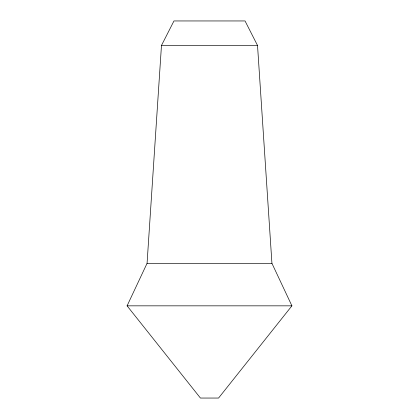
<?xml version="1.0" encoding="UTF-8"?>
<svg xmlns="http://www.w3.org/2000/svg" width="419" height="419" viewBox="0 0 419 419"><rect width="100%" height="100%" fill="white"/><g stroke="black" fill="none" stroke-linecap="round" stroke-linejoin="round"><path stroke-width="0.63" d="M147.064 263.331L161.472 45.472L173.958 20.95L245.042 20.95L257.528 45.472L271.936 263.331L291.912 305.839L218.566 398.05L200.434 398.05L127.088 305.839L147.064 263.331L271.936 263.331M161.472 45.472L257.528 45.472M127.088 305.839L291.912 305.839"/></g></svg>
